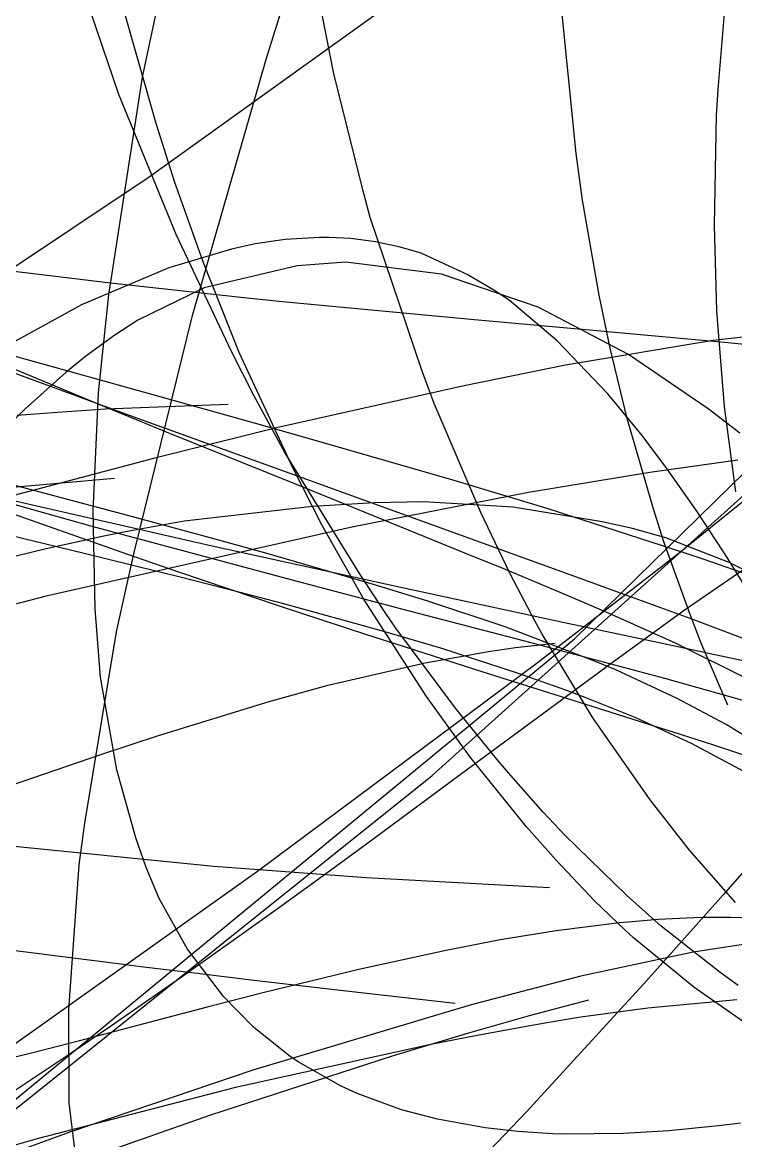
# Model space of a CAD drawing. Header units: metres. Extents: x -307 to 280, y -97 to 158.
# Drawn here: x -7.59 to -2.11, y -0.5 to 8.09 of the extents above; entities that cross this region are included whole.
import ezdxf

# ---------------------------------------------------------------- set-up
doc = ezdxf.new("R2010")
doc.units = ezdxf.units.M

msp = doc.modelspace()

# ---------------------------------------------------------------- linework, layer by layer
for p, q in [((-3.3428, 3.3535, -1291.3435), (5.1735, 11.6905, -1285.7715)), ((-6.8453, 7.5349, -1340.484), (-7.304, 8.8815, -1340.0775)), ((-5.7111, 7.8129, -1369.2852), (-5.4862, 8.5297, -1369.1583)), ((-6.6636, 7.6677, -1348.8851), (-6.4958, 8.4456, -1348.8306)), ((-5.1922, 7.692, -1339.362), (-5.3212, 8.3494, -1339.1122)), ((-3.331, 7.0815, -1341.62), (-3.4607, 8.3841, -1341.2001)), ((-2.2397, 7.5728, -1343.5337), (-2.172, 8.3903, -1343.4581)), ((-6.5577, 7.3109, -1340.8578), (-6.8233, 8.2456, -1340.5967)), ((-6.6128, 6.9009, -1316.7355), (-4.77, 8.2227, -1315.7644)), ((-4.4371, 2.3036, -1291.4222), (2.107, 8.193, -1286.9332)), ((-6.2798, 5.8359, -1369.4316), (-5.7111, 7.8129, -1369.2852)), ((-6.9222, 5.9963, -1348.9717), (-6.6636, 7.6677, -1348.8851)), ((-4.9636, 6.7731, -1339.7554), (-5.1922, 7.692, -1339.362)), ((-2.5513, 4.0023, -1288.6948), (1.8816, 7.6014, -1285.5386)), ((-2.2519, 7.3758, -1343.5546), (-2.2397, 7.5728, -1343.5337)), ((-6.4048, 6.4586, -1340.8578), (-6.8453, 7.5349, -1340.484)), ((-6.4136, 6.8575, -1340.9939), (-6.5577, 7.3109, -1340.8578)), ((-2.2677, 6.5309, -1343.6693), (-2.2519, 7.3758, -1343.5546)), ((-3.2824, 6.722, -1341.7458), (-3.331, 7.0815, -1341.62)), ((-12.5577, 2.9323, -1320.1205), (-6.6128, 6.9009, -1316.7355)), ((-6.1982, 6.2487, -1341.1904), (-6.4136, 6.8575, -1340.9939)), ((-4.9131, 6.5882, -1339.8386), (-4.9636, 6.7731, -1339.7554)), ((-3.1546, 5.9914, -1342.0251), (-3.2824, 6.722, -1341.7458)), ((-4.5155, 5.4086, -1340.4429), (-4.9131, 6.5882, -1339.8386)), ((-2.2491, 5.8694, -1343.781), (-2.2677, 6.5309, -1343.6693)), ((-5.9797, 5.5606, -1341.2095), (-6.4048, 6.4586, -1340.8578)), ((-5.7968, 6.3864, -1340.6869), (-5.979, 6.3463, -1340.6334)), ((-5.568, 6.4205, -1340.7667), (-5.7968, 6.3864, -1340.6869)), ((-5.3033, 6.4352, -1340.8768), (-5.568, 6.4205, -1340.7667)), ((-5.2271, 6.4358, -1340.9111), (-5.3033, 6.4352, -1340.8768)), ((-5.0628, 6.4274, -1340.9916), (-5.2271, 6.4358, -1340.9111)), ((-4.8722, 6.4023, -1341.0951), (-5.0628, 6.4274, -1340.9916)), ((-4.6942, 6.3639, -1341.2012), (-4.8722, 6.4023, -1341.0951)), ((-4.6201, 6.3444, -1341.2476), (-4.6942, 6.3639, -1341.2012)), ((-5.979, 6.3463, -1340.6334), (-6.4617, 6.2034, -1340.5208)), ((-4.5218, 6.314, -1341.3118), (-4.6201, 6.3444, -1341.2476)), ((-4.1687, 6.152, -1341.573), (-4.5218, 6.314, -1341.3118)), ((-6.9093, 6.0854, -1330.3588), (-8.0121, 6.2191, -1329.7178)), ((-6.4617, 6.2034, -1340.5208), (-7.1317, 5.9171, -1340.4408)), ((-5.9202, 5.5531, -1341.4357), (-6.1982, 6.2487, -1341.1904)), ((-5.4737, 6.2183, -1343.1721), (-6.1888, 6.0483, -1343.9366)), ((-5.102, 6.2472, -1342.8014), (-5.4737, 6.2183, -1343.1721)), ((-4.3668, 6.1535, -1342.1538), (-5.102, 6.2472, -1342.8014)), ((-3.6223, 5.9001, -1341.6107), (-4.3668, 6.1535, -1342.1538)), ((-3.9639, 6.0312, -1341.7394), (-4.1687, 6.152, -1341.573)), ((-7.5853, 5.3696, -1327.4956), (-9.3756, 6.0303, -1325.9009)), ((-5.9071, 5.9757, -1330.9941), (-6.9093, 6.0854, -1330.3588)), ((-6.1888, 6.0483, -1343.9366), (-6.7002, 5.8004, -1344.5282)), ((-3.847, 5.9531, -1341.8391), (-3.9639, 6.0312, -1341.7394)), ((-7.0004, 5.2426, -1348.9989), (-6.9222, 5.9963, -1348.9717)), ((-5.587, 5.9423, -1331.2058), (-5.9071, 5.9757, -1330.9941)), ((-4.1128, 5.8025, -1332.2849), (-5.587, 5.9423, -1331.2058)), ((-3.4767, 5.6422, -1342.1873), (-3.847, 5.9531, -1341.8391)), ((-3.0704, 5.5848, -1342.1912), (-3.1546, 5.9914, -1342.0251)), ((-7.1317, 5.9171, -1340.4408), (-7.7245, 5.592, -1340.4414)), ((-2.9288, 5.5358, -1341.2164), (-3.6223, 5.9001, -1341.6107)), ((-2.1914, 5.1377, -1343.9313), (-2.2491, 5.8694, -1343.781)), ((-6.7002, 5.8004, -1344.5282), (-6.8832, 5.6807, -1344.7473)), ((-6.727, 4.0162, -1369.2832), (-6.2798, 5.8359, -1369.4316)), ((-3.1725, 5.7179, -1333.0431), (-4.1128, 5.8025, -1332.2849)), ((-6.7654, 5.2773, -1328.7108), (-8.2133, 5.6806, -1327.2981)), ((-6.8832, 5.6807, -1344.7473), (-7.0981, 5.5234, -1345.0076)), ((-2.9215, 5.6956, -1333.2538), (-3.1725, 5.7179, -1333.0431)), ((-2.1927, 5.6299, -1333.9044), (-2.9215, 5.6956, -1333.2538)), ((-1.3418, 5.7542, -1343.3837), (-2.2792, 5.6432, -1342.7104)), ((-6.9955, 5.1529, -1327.7886), (-8.1979, 5.6504, -1326.7181)), ((-3.0887, 5.234, -1342.5903), (-3.4767, 5.6422, -1342.1873)), ((-2.2792, 5.6432, -1342.7104), (-3.4134, 5.454, -1341.9855)), ((-2.9397, 5.0452, -1342.4275), (-3.0704, 5.5848, -1342.1912)), ((-1.0903, 5.5188, -1335.0099), (-2.1927, 5.6299, -1333.9044)), ((-7.0981, 5.5234, -1345.0076), (-7.2533, 5.3975, -1345.1968)), ((-5.8077, 5.2229, -1341.3503), (-5.9797, 5.5606, -1341.2095)), ((-5.506, 4.6605, -1341.789), (-5.9202, 5.5531, -1341.4357)), ((-2.3171, 5.1185, -1340.9679), (-2.9288, 5.5358, -1341.2164)), ((-3.4134, 5.454, -1341.9855), (-4.2057, 5.294, -1341.5308)), ((-6.8189, 5.0896, -1328.2247), (-7.5853, 5.3696, -1327.4956)), ((-7.2533, 5.3975, -1345.1968), (-7.5658, 5.1193, -1345.5801)), ((-4.423, 5.1607, -1340.5786), (-4.5155, 5.4086, -1340.4429)), ((-7.0424, 4.3338, -1349.0157), (-7.0004, 5.2426, -1348.9989)), ((-5.8033, 5.0082, -1329.7273), (-6.7654, 5.2773, -1328.7108)), ((-4.2057, 5.294, -1341.5308), (-5.6346, 4.9726, -1340.7795)), ((-5.5692, 4.7835, -1341.5443), (-5.8077, 5.2229, -1341.3503)), ((-4.0625, 4.3237, -1341.0858), (-4.423, 5.1607, -1340.5786)), ((-2.8252, 4.9147, -1342.8822), (-3.0887, 5.234, -1342.5903)), ((-7.5658, 5.1193, -1345.5801), (-7.7445, 4.9404, -1345.7998)), ((-7.2816, 5.0939, -1350.492), (-7.6253, 5.0687, -1350.853)), ((-6.947, 5.1159, -1350.1431), (-7.2816, 5.0939, -1350.492)), ((-6.4786, 4.9414, -1328.2916), (-6.9955, 5.1529, -1327.7886)), ((-6.0046, 5.1535, -1349.1821), (-6.947, 5.1159, -1350.1431)), ((-6.2741, 4.8915, -1328.7642), (-6.8189, 5.0896, -1328.2247)), ((-2.0727, 4.9315, -1340.8918), (-2.3171, 5.1185, -1340.9679)), ((-2.1053, 4.4817, -1344.0912), (-2.1914, 5.1377, -1343.9313)), ((-5.4342, 4.9043, -1330.1333), (-5.8033, 5.0082, -1329.7273)), ((-2.7406, 4.3592, -1342.7563), (-2.9397, 5.0452, -1342.4275)), ((-5.6346, 4.9726, -1340.7795), (-6.5783, 4.7374, -1340.3363)), ((-5.5067, 4.5477, -1329.353), (-6.4786, 4.9414, -1328.2916)), ((-4.269, 4.5679, -1331.5238), (-5.4342, 4.9043, -1330.1333)), ((-2.6341, 4.6623, -1343.1023), (-2.8252, 4.9147, -1342.8822)), ((-5.3715, 4.5653, -1329.7095), (-6.2741, 4.8915, -1328.7642)), ((-6.5783, 4.7374, -1340.3363), (-7.8872, 4.3919, -1339.7712)), ((-4.9917, 3.8475, -1342.0101), (-5.5692, 4.7835, -1341.5443)), ((-2.0885, 4.7244, -1342.5103), (-2.7645, 4.6306, -1342.0996)), ((-7.0494, 4.217, -1329.7122), (-8.7769, 4.7013, -1328.2753)), ((-5.2847, 4.2278, -1341.9742), (-5.506, 4.6605, -1341.789)), ((-2.4086, 4.3403, -1343.3712), (-2.6341, 4.6623, -1343.1023)), ((-6.8776, 4.5853, -1347.4025), (-7.9831, 4.4853, -1348.3412)), ((-6.8153, 4.311, -1334.5408), (-7.9708, 4.6189, -1333.3064)), ((-4.61, 4.291, -1330.5546), (-5.3715, 4.5653, -1329.7095)), ((-3.547, 4.3516, -1332.4551), (-4.269, 4.5679, -1331.5238)), ((-2.7645, 4.6306, -1342.0996), (-3.698, 4.4757, -1341.5739)), ((-7.5655, 4.3918, -1328.4419), (-7.8843, 4.4669, -1328.2032)), ((-5.0088, 4.3467, -1329.9456), (-5.5067, 4.5477, -1329.353)), ((-3.698, 4.4757, -1341.5739), (-5.0426, 4.2139, -1340.8855)), ((-6.1285, 4.0645, -1329.6045), (-7.5655, 4.3918, -1328.4419)), ((-4.8814, 4.3988, -1342.1259), (-5.3573, 4.37, -1342.3792)), ((-4.5041, 4.4056, -1341.949), (-4.8814, 4.3988, -1342.1259)), ((-3.8142, 4.365, -1341.7028), (-4.5041, 4.4056, -1341.949)), ((-6.7845, 4.0039, -1326.8322), (-7.8397, 4.3761, -1325.9791)), ((-7.0276, 3.5844, -1349.0142), (-7.0424, 4.3338, -1349.0157)), ((-6.076, 4.1111, -1335.3892), (-6.8153, 4.311, -1334.5408)), ((-5.3573, 4.37, -1342.3792), (-6.3422, 4.2561, -1342.9854)), ((-4.1732, 4.007, -1331.0608), (-5.0088, 4.3467, -1329.9456)), ((-3.9261, 4.0333, -1341.2736), (-4.0625, 4.3237, -1341.0858)), ((-3.1316, 4.2525, -1341.5632), (-3.8142, 4.365, -1341.7028)), ((-2.4929, 4.011, -1333.9686), (-3.547, 4.3516, -1332.4551)), ((-2.66, 4.1064, -1342.8839), (-2.7406, 4.3592, -1342.7563)), ((-2.2048, 4.0299, -1343.6208), (-2.4086, 4.3403, -1343.3712)), ((-5.0426, 4.2139, -1340.8855), (-7.4031, 3.6799, -1339.8257)), ((-5.5205, 3.8055, -1331.1533), (-7.0494, 4.217, -1329.7122)), ((-6.3422, 4.2561, -1342.9854), (-6.7943, 4.1743, -1343.3093)), ((-4.9606, 3.6534, -1342.2418), (-5.2847, 4.2278, -1341.9742)), ((-3.3203, 3.8244, -1332.1262), (-4.61, 4.291, -1330.5546)), ((-2.8995, 4.1995, -1341.5369), (-3.1316, 4.2525, -1341.5632)), ((-7.111, 4.0074, -1334.784), (-7.7856, 4.1712, -1334.0356)), ((-6.9719, 4.1379, -1343.4437), (-7.4046, 4.0432, -1343.7808)), ((-6.7943, 4.1743, -1343.3093), (-6.9719, 4.1379, -1343.4437)), ((-2.6431, 4.1275, -1341.5271), (-2.8995, 4.1995, -1341.5369)), ((-2.1566, 3.9392, -1341.582), (-2.6431, 4.1275, -1341.5271)), ((-7.4046, 4.0432, -1343.7808), (-7.7503, 3.9601, -1344.063)), ((-4.6918, 3.7493, -1330.8845), (-6.1285, 4.0645, -1329.6045)), ((-5.6977, 4.0068, -1335.842), (-6.076, 4.1111, -1335.3892)), ((-2.4559, 3.5403, -1343.191), (-2.66, 4.1064, -1342.8839)), ((-6.3639, 3.823, -1335.6604), (-7.111, 4.0074, -1334.784)), ((-6.3836, 3.8654, -1327.1802), (-6.7845, 4.0039, -1326.8322)), ((-6.784, 3.7654, -1369.2462), (-6.727, 4.0162, -1369.2832)), ((-4.8885, 3.7715, -1336.8784), (-5.6977, 4.0068, -1335.842)), ((-3.8752, 3.8846, -1331.4877), (-4.1732, 4.007, -1331.0608)), ((-3.8353, 3.8482, -1341.3972), (-3.9261, 4.0333, -1341.2736)), ((-3.6314, 3.1676, -1289.5168), (-2.5513, 4.0023, -1288.6948)), ((-1.8857, 3.9944, -1334.7362), (-2.5008, 3.5694, -1334.5966)), ((-2.3558, 3.9649, -1334.1747), (-2.4929, 4.011, -1333.9686)), ((-2.0032, 3.8421, -1334.7264), (-2.3558, 3.9649, -1334.1747)), ((-2.1665, 3.9702, -1343.6682), (-2.2048, 4.0299, -1343.6208)), ((-1.9519, 3.621, -1343.938), (-2.1665, 3.9702, -1343.6682)), ((-5.6185, 3.6077, -1327.9049), (-6.3836, 3.8654, -1327.1802)), ((-3.454, 3.7087, -1332.1349), (-3.8752, 3.8846, -1331.4877)), ((-1.8295, 3.7765, -1341.6704), (-2.1566, 3.9392, -1341.582)), ((-5.8221, 3.6856, -1336.3265), (-6.3639, 3.823, -1335.6604)), ((-4.6716, 3.5815, -1332.0277), (-5.5205, 3.8055, -1331.1533)), ((-4.8894, 3.6908, -1342.0925), (-4.9917, 3.8475, -1342.0101)), ((-3.6483, 3.4913, -1341.6484), (-3.8353, 3.8482, -1341.3972)), ((-2.934, 3.6838, -1332.623), (-3.3203, 3.8244, -1332.1262)), ((-6.8618, 3.4059, -1369.1793), (-6.784, 3.7654, -1369.2462)), ((-4.4797, 3.6459, -1337.4299), (-4.8885, 3.7715, -1336.8784)), ((-3.3843, 3.4688, -1332.1659), (-4.6918, 3.7493, -1330.8845)), ((-3.2845, 3.637, -1332.4072), (-3.454, 3.7087, -1332.1349)), ((-7.4031, 3.6799, -1339.8257), (-9.9744, 3.0156, -1338.8635)), ((-5.5886, 3.6252, -1336.621), (-5.8221, 3.6856, -1336.3265)), ((-4.9384, 3.3842, -1328.6118), (-5.6185, 3.6077, -1327.9049)), ((-4.827, 3.4156, -1337.6337), (-5.5886, 3.6252, -1336.621)), ((-4.4812, 2.9103, -1342.6316), (-4.9606, 3.6534, -1342.2418)), ((-4.7932, 3.5471, -1342.1698), (-4.8894, 3.6908, -1342.0925)), ((-3.8775, 3.4447, -1338.2941), (-4.4797, 3.6459, -1337.4299)), ((-3.059, 3.5401, -1332.7855), (-3.2845, 3.637, -1332.4072)), ((-2.428, 3.4979, -1333.3049), (-2.934, 3.6838, -1332.623)), ((-6.985, 3.0586, -1349.0027), (-7.0276, 3.5844, -1349.0142)), ((-4.7171, 3.4357, -1342.231), (-4.7932, 3.5471, -1342.1698)), ((-3.7268, 3.3338, -1333.0929), (-4.6716, 3.5815, -1332.0277)), ((-2.5667, 3.3185, -1333.6951), (-3.059, 3.5401, -1332.7855)), ((-2.5008, 3.5694, -1334.5966), (-3.0557, 3.1689, -1334.5485)), ((-2.4099, 3.4198, -1343.2588), (-2.4559, 3.5403, -1343.191)), ((-4.2593, 2.8213, -1342.5991), (-4.7171, 3.4357, -1342.231)), ((-3.2171, 3.1929, -1339.3187), (-3.8775, 3.4447, -1338.2941)), ((-3.5925, 3.3884, -1341.7229), (-3.6483, 3.4913, -1341.6484)), ((-2.7422, 3.3318, -1332.8354), (-3.3843, 3.4688, -1332.1659)), ((-2.1083, 3.3793, -1333.7529), (-2.428, 3.4979, -1333.3049)), ((-9.6149, -1.8106, -1296.2174), (-3.3428, 3.3535, -1291.3435)), ((-7.1069, 1.936, -1368.6534), (-6.8618, 3.4059, -1369.1793)), ((-4.6494, 3.2905, -1328.9286), (-4.9384, 3.3842, -1328.6118)), ((-4.3703, 3.281, -1338.2701), (-4.827, 3.4156, -1337.6337)), ((-3.2041, 2.7462, -1342.2319), (-3.5925, 3.3884, -1341.7229)), ((-2.3706, 3.3193, -1343.3162), (-2.4099, 3.4198, -1343.2588)), ((-1.249, 3.0499, -1335.0687), (-2.1083, 3.3793, -1333.7529)), ((-4.0454, 3.0976, -1329.6436), (-4.6494, 3.2905, -1328.9286)), ((-3.7671, 3.085, -1339.1562), (-4.3703, 3.281, -1338.2701)), ((-3.7976, 3.2832, -1344.2142), (-4.005, 3.253, -1344.3569)), ((-3.4931, 3.3161, -1344.0222), (-3.7976, 3.2832, -1344.2142)), ((-2.6508, 3.0472, -1334.4609), (-3.7268, 3.3338, -1333.0929)), ((-2.0374, 3.1806, -1333.6146), (-2.7422, 3.3318, -1332.8354)), ((-1.9968, 3.0349, -1334.9199), (-2.5667, 3.3185, -1333.6951)), ((-2.1656, 2.843, -1343.6058), (-2.3706, 3.3193, -1343.3162)), ((-4.005, 3.253, -1344.3569), (-4.4901, 3.167, -1344.7147)), ((-3.0261, 3.1144, -1339.6273), (-3.2171, 3.1929, -1339.3187)), ((-5.7697, 1.5771, -1291.2583), (-3.6314, 3.1676, -1289.5168)), ((-4.4901, 3.167, -1344.7147), (-5.2482, 2.9928, -1345.3392)), ((-3.0557, 3.1689, -1334.5485), (-4.1632, 2.3528, -1334.5823)), ((-3.6718, 2.9794, -1330.1161), (-4.0454, 3.0976, -1329.6436)), ((-2.5539, 2.8959, -1340.4353), (-3.0261, 3.1144, -1339.6273)), ((-6.8614, 2.3458, -1348.9657), (-6.985, 3.0586, -1349.0027)), ((-3.4188, 2.9618, -1339.6891), (-3.7671, 3.085, -1339.1562)), ((-1.7538, 2.7956, -1335.7642), (-2.6508, 3.0472, -1334.4609)), ((-5.2482, 2.9928, -1345.3392), (-5.6937, 2.8688, -1345.7443)), ((-3.1682, 2.8208, -1330.8053), (-3.6718, 2.9794, -1330.1161)), ((-3.261, 2.9033, -1339.9354), (-3.4188, 2.9618, -1339.6891)), ((-5.6937, 2.8688, -1345.7443), (-6.543, 2.6092, -1346.5623)), ((-4.1431, 2.441, -1342.9043), (-4.4812, 2.9103, -1342.6316)), ((-2.8775, 2.7482, -1340.5558), (-3.261, 2.9033, -1339.9354)), ((-2.1777, 2.696, -1341.1204), (-2.5539, 2.8959, -1340.4353)), ((-3.93, 2.4162, -1342.8647), (-4.2593, 2.8213, -1342.5991)), ((-2.5791, 2.6341, -1331.7029), (-3.1682, 2.8208, -1330.8053)), ((-2.7635, 2.1161, -1342.7992), (-3.2041, 2.7462, -1342.2319)), ((-2.4438, 2.5491, -1341.2909), (-2.8775, 2.7482, -1340.5558)), ((-1.8006, 2.4624, -1341.853), (-2.1777, 2.696, -1341.1204)), ((-6.543, 2.6092, -1346.5623), (-6.9791, 2.4645, -1347.008)), ((-2.2892, 2.5409, -1332.1797), (-2.5791, 2.6341, -1331.7029)), ((-2, 2.3108, -1342.084), (-2.4438, 2.5491, -1341.2909)), ((-1.981, 2.4398, -1332.7249), (-2.2892, 2.5409, -1332.1797)), ((-6.9791, 2.4645, -1347.008), (-7.4997, 2.2866, -1347.5549)), ((-3.712, 1.9094, -1343.2504), (-4.1431, 2.441, -1342.9043)), ((-3.8338, 2.3022, -1342.9424), (-3.93, 2.4162, -1342.8647)), ((-6.7153, 1.8244, -1348.9202), (-6.8614, 2.3458, -1348.9657)), ((-4.1632, 2.3528, -1334.5823), (-4.9431, 1.7758, -1334.7056)), ((-8.7202, -1.1238, -1294.7744), (-4.4371, 2.3036, -1291.4222)), ((-7.4997, 2.2866, -1347.5549), (-7.9016, 2.1468, -1347.9868)), ((-3.5845, 2.0219, -1343.1444), (-3.8338, 2.3022, -1342.9424)), ((-1.4502, 2.2487, -1335.5973), (-2.2029, 1.3863, -1335.4622)), ((-2.4611, 1.73, -1343.1852), (-2.7635, 2.1161, -1342.7992)), ((-3.4188, 1.8441, -1343.2792), (-3.5845, 2.0219, -1343.1444)), ((-7.1501, 1.6169, -1368.5057), (-7.1069, 1.936, -1368.6534)), ((-3.4885, 1.6556, -1343.4294), (-3.712, 1.9094, -1343.2504)), ((-6.6354, 1.5978, -1348.8949), (-6.7153, 1.8244, -1348.9202)), ((-2.9454, 1.3848, -1343.6677), (-3.4188, 1.8441, -1343.2792)), ((-6.1151, 1.6054, -1326.9705), (-8.0627, 1.7975, -1325.1018)), ((-4.9431, 1.7758, -1334.7056), (-5.2464, 1.554, -1334.772)), ((-2.1064, 1.3272, -1343.6355), (-2.4611, 1.73, -1343.1852)), ((-3.2731, 1.4267, -1343.602), (-3.4885, 1.6556, -1343.4294)), ((-12.0408, -2.8896, -1297.6512), (-5.7697, 1.5771, -1291.2583)), ((-7.2304, 0.5024, -1367.7563), (-7.1501, 1.6169, -1368.5057)), ((-6.5341, 1.3577, -1348.8624), (-6.6354, 1.5978, -1348.8949)), ((-4.9456, 1.5178, -1328.2052), (-6.1151, 1.6054, -1326.9705)), ((-5.2464, 1.554, -1334.772), (-5.6007, 1.2972, -1334.8584)), ((-3.7714, 1.4523, -1329.5559), (-4.9456, 1.5178, -1328.2052)), ((-3.5353, 1.4409, -1329.8373), (-3.7714, 1.4523, -1329.5559)), ((-3.1893, 1.3409, -1343.6692), (-3.2731, 1.4267, -1343.602)), ((-2.6773, 1.1466, -1343.8899), (-2.9454, 1.3848, -1343.6677)), ((-2.2029, 1.3863, -1335.4622), (-2.7917, 0.7264, -1335.4524)), ((-6.318, 0.969, -1348.792), (-6.5341, 1.3577, -1348.8624)), ((-5.6007, 1.2972, -1334.8584), (-5.9595, 1.0401, -1334.955)), ((-2.9563, 1.1171, -1343.856), (-3.1893, 1.3409, -1343.6692)), ((-2.4236, 1.2101, -1346.9822), (-2.7005, 1.1969, -1347.2133)), ((-2.3509, 1.2122, -1346.9237), (-2.4236, 1.2101, -1346.9822)), ((-2.1465, 1.2124, -1346.7686), (-2.3509, 1.2122, -1346.9237)), ((-1.9768, 1.2069, -1346.648), (-2.1465, 1.2124, -1346.7686)), ((-2.9994, 1.1705, -1347.4839), (-3.4841, 1.1111, -1347.9554)), ((-2.9298, 1.1779, -1347.4187), (-2.9994, 1.1705, -1347.4839)), ((-2.8912, 1.0567, -1343.9082), (-2.9563, 1.1171, -1343.856)), ((-2.7005, 1.1969, -1347.2133), (-2.9298, 1.1779, -1347.4187)), ((-2.2235, 0.7895, -1344.272), (-2.6773, 1.1466, -1343.8899)), ((-5.9595, 1.0401, -1334.955), (-6.3628, 0.7551, -1335.0731)), ((-3.9161, 1.0401, -1348.415), (-4.3428, 0.9575, -1348.9019)), ((-3.4841, 1.1111, -1347.9554), (-3.9161, 1.0401, -1348.415)), ((-2.4259, 0.6765, -1344.2837), (-2.8912, 1.0567, -1343.9082)), ((-1.7425, 1.0513, -1342.9181), (-2.4322, 0.9462, -1342.4347)), ((-6.8307, 0.8532, -1352.4259), (-7.764, 0.9722, -1353.322)), ((-6.0419, 0.6053, -1348.7002), (-6.318, 0.969, -1348.792)), ((-4.3428, 0.9575, -1348.9019), (-5.0003, 0.8136, -1349.7054)), ((-2.4322, 0.9462, -1342.4347), (-3.2946, 0.7619, -1341.9384)), ((-6.677, 0.8342, -1352.2795), (-6.8307, 0.8532, -1352.4259)), ((-6.22, 0.7788, -1351.8483), (-6.677, 0.8342, -1352.2795)), ((-5.8293, 0.7325, -1351.4833), (-6.22, 0.7788, -1351.8483)), ((-5.0003, 0.8136, -1349.7054), (-5.7394, 0.6332, -1350.6882)), ((-2.0875, 0.6899, -1344.3877), (-2.2235, 0.7895, -1344.272)), ((-6.3628, 0.7551, -1335.0731), (-6.9083, 0.3764, -1335.2471)), ((-5.0992, 0.6476, -1350.8108), (-5.8293, 0.7325, -1351.4833)), ((-3.2946, 0.7619, -1341.9384), (-4.1387, 0.5416, -1341.538)), ((-2.7917, 0.7264, -1335.4524), (-3.714, -0.2796, -1335.5328)), ((-5.7394, 0.6332, -1350.6882), (-6.1653, 0.5231, -1351.2979)), ((-5.8105, 0.369, -1348.6222), (-6.0419, 0.6053, -1348.7002)), ((-4.261, 0.5509, -1350.0522), (-5.0992, 0.6476, -1350.8108)), ((-2.0525, 0.4161, -1344.5874), (-2.4259, 0.6765, -1344.2837)), ((-6.1653, 0.5231, -1351.2979), (-6.5646, 0.4183, -1351.8951)), ((-4.1387, 0.5416, -1341.538), (-5.8162, 0.0392, -1340.8884)), ((-3.2366, 0.578, -1342.41), (-3.6922, 0.457, -1342.2014)), ((-2.7813, 0.5169, -1343.0306), (-3.2965, 0.4462, -1342.7307)), ((-2.0971, 0.579, -1343.4949), (-2.7813, 0.5169, -1343.0306)), ((-7.2271, -0.2119, -1367.0989), (-7.2304, 0.5024, -1367.7563)), ((-3.6922, 0.457, -1342.2014), (-4.1596, 0.3239, -1342.007)), ((-3.2965, 0.4462, -1342.7307), (-3.5406, 0.4065, -1342.6017)), ((-6.9083, 0.3764, -1335.2471), (-7.2184, 0.1658, -1335.354)), ((-6.5646, 0.4183, -1351.8951), (-7.1474, 0.2656, -1352.8073)), ((-5.5401, 0.1537, -1348.5297), (-5.8105, 0.369, -1348.6222)), ((-3.7279, 0.374, -1342.5072), (-4.0929, 0.3069, -1342.3312)), ((-3.5406, 0.4065, -1342.6017), (-3.7279, 0.374, -1342.5072)), ((-7.1474, 0.2656, -1352.8073), (-7.476, 0.1812, -1353.3486)), ((-4.1596, 0.3239, -1342.007), (-4.7376, 0.1492, -1341.789)), ((-4.0929, 0.3069, -1342.3312), (-4.4481, 0.2364, -1342.1713)), ((-7.476, 0.1812, -1353.3486), (-8.2638, -0.013, -1354.7051)), ((-4.4481, 0.2364, -1342.1713), (-5.9493, -0.0934, -1341.5663)), ((-7.2184, 0.1658, -1335.354), (-7.7106, -0.1623, -1335.532)), ((-4.7376, 0.1492, -1341.789), (-6.1474, -0.3078, -1341.3286)), ((-5.4681, 0.1027, -1348.5049), (-5.5401, 0.1537, -1348.5297)), ((-5.1429, -0.0795, -1348.3918), (-5.4681, 0.1027, -1348.5049)), ((-5.8162, 0.0392, -1340.8884), (-7.2128, -0.4346, -1340.4813)), ((-5.0145, -0.1403, -1348.3468), (-5.1429, -0.0795, -1348.3918)), ((-5.9493, -0.0934, -1341.5663), (-7.4737, -0.4867, -1341.086)), ((-4.6726, -0.2639, -1348.2256), (-5.0145, -0.1403, -1348.3468)), ((-7.1198, -1.0833, -1365.9705), (-7.2271, -0.2119, -1367.0989)), ((-6.1474, -0.3078, -1341.3286), (-7.0371, -0.6204, -1341.0968)), ((-4.3975, -0.3373, -1348.127), (-4.6726, -0.2639, -1348.2256)), ((-3.714, -0.2796, -1335.5328), (-4.4628, -1.0644, -1335.6725)), ((-4.0295, -0.4024, -1347.9934), (-4.3975, -0.3373, -1348.127)), ((-3.7799, -0.431, -1347.9019), (-4.0295, -0.4024, -1347.9934)), ((-2.6201, -0.4253, -1347.4664), (-2.9678, -0.4462, -1347.5988)), ((-2.2894, -0.3935, -1347.3392), (-2.6201, -0.4253, -1347.4664)), ((-2.2342, -0.3875, -1347.318), (-2.2894, -0.3935, -1347.3392)), ((-2.0698, -0.3676, -1347.2542), (-2.2342, -0.3875, -1347.318)), ((-7.4737, -0.4867, -1341.086), (-8.565, -0.7968, -1340.811)), ((-7.2128, -0.4346, -1340.4813), (-8.0363, -0.7317, -1340.2874)), ((-3.5127, -0.4483, -1347.8031), (-3.7799, -0.431, -1347.9019)), ((-3.4178, -0.4521, -1347.7678), (-3.5127, -0.4483, -1347.8031)), ((-2.9678, -0.4462, -1347.5988), (-3.4178, -0.4521, -1347.7678))]:
    msp.add_line(p, q)

doc.saveas('drawing.dxf')
